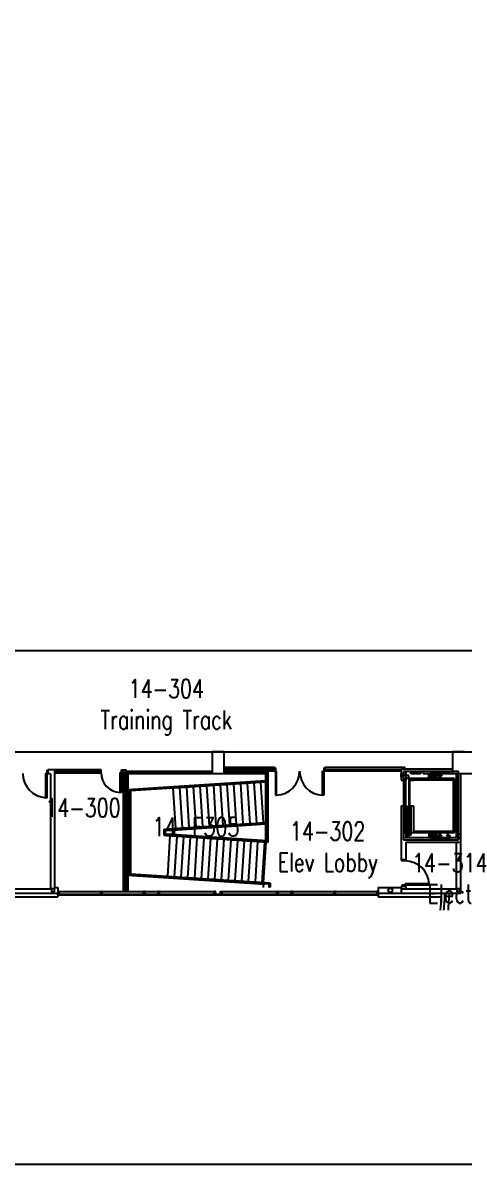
# Model space of a CAD drawing. Extents: x 11182 to 734459, y -1391328 to 152085.
# Drawn here: x 486857 to 505138, y -1382994 to -1335763 of the extents above; entities that cross this region are included whole.
import ezdxf
from ezdxf.enums import TextEntityAlignment as Align

# ---------------------------------------------------------------- set-up
doc = ezdxf.new("R2010")
doc.units = 0
doc.header["$LTSCALE"] = 500
doc.header["$MEASUREMENT"] = 0
doc.layers.add('0_Defpoints', color=106, linetype='CONTINUOUS', plot=False)
for name, color, linetype in [('0_room_data', 7, 'CONTINUOUS'), ('1_Wall_Exist', 251, 'CONTINUOUS'), ('3_Text', 7, 'CONTINUOUS')]:
    doc.layers.add(name, color=color, linetype=linetype)
doc.styles.add('1_200', font='simplex.shx', dxfattribs={"width": 0.75, "height": 460})

# ---------------------------------------------------------------- blocks, each defined once
blk = doc.blocks.new('room_data')
at = {"layer": '3_Text', "style": '1_200', "width": 0.75}
for tag, p in [('ROOMNUM', (0, 0)), ('ROOMUSE', (0, -575))]:
    blk.add_attdef(tag, text='', height=345, dxfattribs=at).set_placement(p, align=Align.MIDDLE_CENTER)

msp = doc.modelspace()

# ---------------------------------------------------------------- linework, layer by layer
at = {"layer": '0_Defpoints'}
msp.add_lwpolyline([(555335, -1382994), (555335, -1288533), (409349, -1288533), (409349, -1382994)], close=True, dxfattribs=at)
at = {"layer": '1_Wall_Exist'}
for p, q in [((452796, -1361732), (511538, -1361732)), ((452776, -1365932), (511558, -1365932)), ((495193, -1365937), (494693, -1365937)), ((494693, -1365937), (494693, -1366837)), ((495193, -1366837), (495193, -1365937)), ((505148, -1365937), (504648, -1365937)), ((504648, -1365937), (504648, -1366837)), ((487907, -1366837), (487907, -1366681)), ((490098, -1366681), (487907, -1366681)), ((488008, -1366837), (487907, -1366837)), ((488008, -1366837), (488008, -1371597)), ((488164, -1366681), (488164, -1371547)), ((488164, -1366795), (490098, -1366795)), ((488215, -1366795), (488215, -1366681)), ((488215, -1366719), (488850, -1366719)), ((488215, -1366738), (489434, -1366738)), ((488799, -1366756), (488799, -1366738)), ((488799, -1366756), (489434, -1366756)), ((488850, -1366738), (488850, -1366719)), ((489434, -1366795), (489434, -1366681)), ((489485, -1366795), (489485, -1366681)), ((489485, -1366729), (490006, -1366729)), ((489485, -1366747), (490006, -1366747)), ((490006, -1366795), (490006, -1366681)), ((490929, -1366681), (491136, -1366681)), ((491022, -1371705), (491022, -1366681)), ((491022, -1366846), (491136, -1366846)), ((491070, -1366846), (491070, -1368204)), ((491088, -1366846), (491088, -1368204)), ((491113, -1366737), (491113, -1371705)), ((491113, -1366737), (494693, -1366737)), ((491136, -1371705), (491136, -1366681)), ((491163, -1366787), (491163, -1371705)), ((491163, -1366787), (494693, -1366787)), ((496923, -1366837), (491213, -1366837)), ((491213, -1366837), (491213, -1371705)), ((497269, -1366581), (495193, -1366581)), ((497269, -1366659), (495193, -1366659)), ((495193, -1366737), (497023, -1366737)), ((497269, -1366737), (495193, -1366737)), ((495193, -1366787), (496973, -1366787)), ((496923, -1369606), (496923, -1366837)), ((496973, -1369616), (496973, -1366787)), ((497023, -1369670), (497023, -1366737)), ((497269, -1366737), (497269, -1366581)), ((497319, -1366589), (497269, -1366589)), ((497269, -1366729), (497369, -1366729)), ((497319, -1366589), (497319, -1367729)), ((497369, -1367729), (497369, -1366729)), ((499269, -1367729), (499269, -1366729)), ((499269, -1366729), (499369, -1366729)), ((499319, -1366589), (499369, -1366589)), ((499319, -1366589), (499319, -1367729)), ((502686, -1366581), (499369, -1366581)), ((499369, -1366589), (499369, -1366729)), ((499369, -1366659), (502530, -1366659)), ((502530, -1366737), (499369, -1366737)), ((502517, -1366838), (502517, -1366965)), ((502593, -1366851), (502529, -1366851)), ((502530, -1366647), (502530, -1367105)), ((504648, -1366647), (502530, -1366647)), ((502593, -1366952), (502593, -1366851)), ((502625, -1366742), (502625, -1369573)), ((504898, -1366742), (502625, -1366742)), ((502686, -1366581), (502686, -1366647)), ((502720, -1366740), (502720, -1367105)), ((503442, -1366740), (502720, -1366740)), ((502922, -1366846), (502922, -1366744)), ((503329, -1366834), (502922, -1366834)), ((503329, -1366846), (502922, -1366846)), ((502937, -1366846), (502937, -1366744)), ((503100, -1366795), (503100, -1366744)), ((503151, -1366795), (503100, -1366795)), ((503151, -1366744), (503151, -1366795)), ((503316, -1366744), (503316, -1366846)), ((503329, -1366744), (503329, -1366846)), ((503442, -1366740), (503442, -1366837)), ((539048, -1366837), (503442, -1366837)), ((503670, -1367030), (503670, -1366837)), ((504533, -1366786), (503771, -1366786)), ((503771, -1366837), (503771, -1366786)), ((503974, -1366837), (503974, -1367030)), ((504533, -1366837), (504533, -1366786)), ((504803, -1366837), (504803, -1369478)), ((504898, -1369573), (504898, -1366742)), ((504993, -1371778), (504993, -1366837)), ((491213, -1367483), (496923, -1367113)), ((491263, -1367488), (496923, -1367121)), ((491313, -1367535), (496923, -1367171)), ((492951, -1367436), (496923, -1367178)), ((494870, -1368985), (494762, -1367318)), ((495149, -1368967), (495041, -1367300)), ((495429, -1368949), (495321, -1367282)), ((495708, -1368931), (495600, -1367264)), ((495988, -1368912), (495880, -1367246)), ((496267, -1368894), (496159, -1367228)), ((496546, -1368876), (496438, -1367210)), ((496826, -1368858), (496718, -1367192)), ((502517, -1366965), (502530, -1366965)), ((502593, -1366952), (502529, -1366952)), ((502530, -1367105), (502713, -1367105)), ((502723, -1366907), (502723, -1366862)), ((502844, -1366907), (502723, -1366907)), ((502726, -1369313), (502726, -1367027)), ((502726, -1367027), (502847, -1367027)), ((502844, -1367027), (502844, -1366907)), ((502847, -1367027), (502847, -1369313)), ((502879, -1367030), (502879, -1369275)), ((504739, -1367030), (502879, -1367030)), ((502879, -1367091), (502942, -1367091)), ((502942, -1367103), (502942, -1367091)), ((502942, -1367103), (503057, -1367103)), ((503057, -1367091), (504682, -1367091)), ((503057, -1367091), (503057, -1367103)), ((503822, -1366877), (503822, -1366897)), ((504055, -1366900), (503911, -1366900)), ((504106, -1366989), (503911, -1366989)), ((504088, -1366900), (504215, -1366900)), ((504088, -1366908), (504088, -1366900)), ((504142, -1366913), (504093, -1366913)), ((504144, -1366989), (504144, -1366939)), ((504144, -1366939), (504147, -1366939)), ((504160, -1366989), (504144, -1366989)), ((504147, -1366939), (504147, -1366918)), ((504157, -1366918), (504157, -1366939)), ((504157, -1366939), (504160, -1366939)), ((504160, -1366939), (504160, -1366989)), ((504211, -1366913), (504161, -1366913)), ((504215, -1366900), (504215, -1366908)), ((504682, -1367091), (504682, -1369228)), ((504739, -1367030), (504739, -1369275)), ((491263, -1367488), (491263, -1371035)), ((491313, -1367535), (491313, -1370988)), ((492947, -1367378), (492946, -1367371)), ((492951, -1367436), (492950, -1367428)), ((493193, -1369094), (493085, -1367427)), ((493473, -1369076), (493365, -1367409)), ((493752, -1369057), (493644, -1367391)), ((494032, -1369039), (493924, -1367373)), ((494311, -1369021), (494203, -1367355)), ((494591, -1369003), (494482, -1367337)), ((497319, -1367729), (497369, -1367729)), ((499319, -1367729), (499269, -1367729)), ((491022, -1368204), (491136, -1368204)), ((491022, -1368255), (491136, -1368255)), ((491070, -1368255), (491070, -1369625)), ((491088, -1368255), (491088, -1369625)), ((502530, -1368172), (502530, -1370397)), ((502530, -1368172), (502713, -1368172)), ((502720, -1368172), (502720, -1369478)), ((502758, -1369377), (502758, -1368173)), ((502758, -1368173), (502790, -1368173)), ((502790, -1368173), (502790, -1369377)), ((502898, -1369383), (502898, -1368173)), ((502898, -1368173), (502930, -1368173)), ((502930, -1368173), (502930, -1369383)), ((503057, -1368173), (502942, -1368173)), ((502942, -1368173), (502942, -1368224)), ((503057, -1369228), (503057, -1368173)), ((492715, -1369132), (496923, -1368859)), ((492715, -1369390), (492715, -1369132)), ((492765, -1369179), (496923, -1368909)), ((492765, -1369344), (492765, -1369179)), ((493059, -1369102), (496923, -1368852)), ((493059, -1369110), (493059, -1369102)), ((493063, -1369167), (493062, -1369160)), ((493063, -1369167), (496923, -1368917)), ((493138, -1369361), (493138, -1369162)), ((491022, -1369625), (491136, -1369625)), ((491022, -1369676), (491136, -1369676)), ((491070, -1369676), (491070, -1371047)), ((491088, -1369676), (491088, -1371047)), ((497023, -1369670), (492715, -1369390)), ((496973, -1369616), (492765, -1369344)), ((492812, -1369397), (492811, -1369404)), ((496997, -1369676), (492811, -1369404)), ((496973, -1369609), (492815, -1369339)), ((492815, -1369339), (492815, -1369347)), ((492951, -1369413), (492843, -1371080)), ((493230, -1369431), (493122, -1371098)), ((493510, -1369450), (493402, -1371116)), ((493789, -1369468), (493681, -1371134)), ((494069, -1369486), (493961, -1371152)), ((494348, -1369504), (494240, -1371170)), ((494627, -1369522), (494519, -1371188)), ((494907, -1369540), (494799, -1371207)), ((495186, -1369558), (495078, -1371225)), ((495466, -1369576), (495358, -1371243)), ((495745, -1369594), (495637, -1371261)), ((496025, -1369613), (495916, -1371279)), ((496304, -1369631), (496196, -1371297)), ((496583, -1369649), (496475, -1371315)), ((496863, -1369667), (496755, -1371333)), ((496923, -1369671), (496815, -1371337)), ((496998, -1369668), (496997, -1369676)), ((502625, -1369573), (504898, -1369573)), ((502720, -1369478), (504993, -1369478)), ((502720, -1369668), (502720, -1370397)), ((502720, -1369668), (504993, -1369668)), ((502723, -1369428), (502723, -1369472)), ((502844, -1369428), (502723, -1369428)), ((502847, -1369313), (502726, -1369313)), ((502790, -1369377), (502758, -1369377)), ((502844, -1369313), (502844, -1369428)), ((502879, -1369275), (504739, -1369275)), ((502930, -1369383), (502898, -1369383)), ((504682, -1369228), (503057, -1369228)), ((503670, -1369275), (503670, -1369478)), ((503771, -1369478), (503771, -1369529)), ((504533, -1369529), (503771, -1369529)), ((504106, -1369326), (503911, -1369326)), ((504055, -1369415), (503911, -1369415)), ((503974, -1369478), (503974, -1369275)), ((504088, -1369407), (504088, -1369415)), ((504088, -1369415), (504215, -1369415)), ((504142, -1369402), (504093, -1369402)), ((504144, -1369326), (504144, -1369376)), ((504160, -1369326), (504144, -1369326)), ((504144, -1369376), (504147, -1369376)), ((504147, -1369376), (504147, -1369397)), ((504157, -1369397), (504157, -1369376)), ((504157, -1369376), (504160, -1369376)), ((504160, -1369376), (504160, -1369326)), ((504211, -1369402), (504161, -1369402)), ((504215, -1369415), (504215, -1369407)), ((504420, -1369341), (504496, -1369341)), ((504530, -1369361), (504530, -1369438)), ((504533, -1369478), (504533, -1369529)), ((504803, -1369326), (504993, -1369326)), ((504812, -1369668), (504812, -1371597)), ((502720, -1370397), (502530, -1370397)), ((491022, -1371047), (491136, -1371047)), ((491022, -1371098), (491136, -1371098)), ((491070, -1371098), (491070, -1371654)), ((491088, -1371098), (491088, -1371654)), ((491213, -1371039), (496885, -1371407)), ((497050, -1371410), (491263, -1371035)), ((497100, -1371363), (491313, -1370988)), ((492703, -1371071), (492703, -1371078)), ((492703, -1371071), (496889, -1371342)), ((488164, -1371547), (488310, -1371547)), ((488310, -1371547), (488310, -1371927)), ((492699, -1371128), (492699, -1371136)), ((496815, -1371337), (496815, -1371547)), ((496886, -1371400), (496885, -1371407)), ((496889, -1371342), (496889, -1371350)), ((497050, -1371410), (497050, -1371532)), ((497100, -1371532), (497050, -1371532)), ((497100, -1371363), (497100, -1371532)), ((501576, -1371547), (501576, -1371927)), ((501576, -1371547), (502530, -1371547)), ((502720, -1371497), (502530, -1371497)), ((502530, -1371497), (502530, -1371778)), ((503690, -1371447), (502550, -1371447)), ((502720, -1371497), (502720, -1371597)), ((479577, -1371927), (488310, -1371927)), ((479908, -1371597), (488008, -1371597)), ((485235, -1371778), (488309, -1371778)), ((488167, -1371598), (488040, -1371598)), ((488040, -1371598), (488040, -1371725)), ((488040, -1371725), (488167, -1371725)), ((488167, -1371725), (488167, -1371598)), ((488359, -1371844), (501572, -1371844)), ((488360, -1371705), (494838, -1371705)), ((488360, -1371820), (501573, -1371820)), ((490085, -1371820), (490085, -1371823)), ((491860, -1371820), (491860, -1371823)), ((492460, -1371820), (492460, -1371823)), ((494848, -1371816), (494820, -1371816)), ((494848, -1371844), (494848, -1371816)), ((495038, -1371844), (495038, -1371816)), ((495038, -1371816), (495065, -1371816)), ((495048, -1371705), (501572, -1371705)), ((495081, -1371814), (495065, -1371814)), ((495098, -1371820), (495097, -1371823)), ((501576, -1371927), (504196, -1371927)), ((501579, -1371778), (504993, -1371778)), ((502530, -1371597), (504812, -1371597)), ((504961, -1371598), (504834, -1371598)), ((504834, -1371598), (504834, -1371725)), ((504834, -1371725), (504961, -1371725)), ((504961, -1371725), (504961, -1371598))]:
    msp.add_line(p, q, dxfattribs=at)
at = {"layer": '1_Wall_Exist', "elevation": 0}
for points in [[(487857, -1366689), (487857, -1367829), (487807, -1367829), (487807, -1366829), (487907, -1366829)], [(487857, -1366689), (487907, -1366689)], [(502690, -1370397), (502690, -1370447), (502550, -1370447), (502550, -1370397)], [(502550, -1371447), (502550, -1371497)], [(502690, -1371497), (502690, -1371397)], [(503690, -1371447), (503690, -1371397), (502690, -1371397)]]:
    msp.add_lwpolyline(points, dxfattribs=at)
at = {"layer": '1_Wall_Exist'}
for points in [[(490057, -1366681), (490057, -1366795)], [(490098, -1366795), (490098, -1366681)], [(490929, -1366681), (490929, -1367614), (490888, -1367614), (490888, -1366795), (491136, -1366795)], [(490971, -1366681), (490971, -1366795)], [(488328, -1371820), (488328, -1371778)], [(488328, -1371814), (488344, -1371814)], [(488341, -1371814), (488344, -1371814)], [(490101, -1371814), (490117, -1371814)], [(490117, -1371778), (490117, -1371820)], [(491022, -1371654), (491136, -1371654)], [(491876, -1371814), (491892, -1371814)], [(491892, -1371778), (491892, -1371820)], [(492476, -1371814), (492492, -1371814)], [(492492, -1371778), (492492, -1371820)], [(494804, -1371814), (494820, -1371814)], [(494820, -1371778), (494820, -1371820)], [(495068, -1371814), (495065, -1371814)], [(497393, -1371814), (497409, -1371814)], [(497409, -1371778), (497409, -1371820)], [(497993, -1371814), (498009, -1371814)], [(498006, -1371814), (498009, -1371814)], [(499768, -1371814), (499784, -1371814)], [(499784, -1371778), (499784, -1371820)], [(501542, -1371820), (501542, -1371778)], [(501542, -1371814), (501558, -1371814)], [(501555, -1371814), (501558, -1371814)]]:
    msp.add_lwpolyline(points, dxfattribs=at)
for points in [[(488344, -1371778), (488355, -1371778, 0.414214), (488356, -1371777), (488356, -1371776), (488355, -1371776), (488355, -1371773, -0.414214), (488357, -1371772), (488358, -1371772, -0.414214), (488359, -1371773), (488359, -1371776), (488359, -1371776), (488359, -1371777, 0.414214), (488360, -1371778), (488361, -1371778), (488361, -1371705), (488310, -1371705), (488310, -1371778), (488311, -1371778), (488312, -1371777), (488312, -1371776), (488312, -1371776), (488312, -1371773, -0.414214), (488313, -1371772), (488314, -1371772, -0.414214), (488316, -1371773), (488316, -1371776), (488315, -1371776), (488315, -1371777, 0.414214), (488316, -1371778), (488328, -1371778)], [(488360, -1371820, -0.36397), (488361, -1371820), (488361, -1371820), (488361, -1371844), (488310, -1371844), (488310, -1371820), (488310, -1371820, -0.36397), (488311, -1371820), (488311, -1371823), (488312, -1371826), (488312, -1371842), (488359, -1371842), (488359, -1371826, -1.25595), (488360, -1371823), (488360, -1371820)], [(488360, -1371820), (488359, -1371818), (488358, -1371818), (488358, -1371820), (488313, -1371820), (488313, -1371818), (488312, -1371818), (488311, -1371820), (488312, -1371823, -1), (488312, -1371826), (488315, -1371833, 0.297334), (488316, -1371834), (488318, -1371834, 0.541623), (488319, -1371832), (488317, -1371828, -0.104064), (488317, -1371828), (488317, -1371824, -0.414214), (488318, -1371823), (488335, -1371823), (488336, -1371822), (488336, -1371823), (488353, -1371823, -0.414214), (488354, -1371824), (488354, -1371828), (488354, -1371828), (488352, -1371832, 0.541623), (488353, -1371834), (488355, -1371834, 0.297334), (488356, -1371833), (488359, -1371826, -1), (488359, -1371823)], [(488344, -1371778), (488344, -1371820), (488340, -1371820), (488340, -1371816, 0.414214), (488339, -1371815), (488332, -1371815, 0.414214), (488332, -1371816), (488332, -1371820)], [(488332, -1371814), (488332, -1371813), (488333, -1371812), (488333, -1371812), (488332, -1371812), (488332, -1371811), (488333, -1371811), (488333, -1371811), (488332, -1371810), (488332, -1371810), (488333, -1371809), (488333, -1371809), (488332, -1371808), (488332, -1371808), (488333, -1371808), (488333, -1371807), (488332, -1371807), (488332, -1371807), (488333, -1371806), (488333, -1371806), (488332, -1371805), (488332, -1371805), (488333, -1371804), (488333, -1371804), (488332, -1371804), (488332, -1371803), (488333, -1371803), (488333, -1371803), (488332, -1371802), (488332, -1371802), (488333, -1371801), (488333, -1371801), (488332, -1371800), (488332, -1371800), (488333, -1371800), (488333, -1371799), (488332, -1371799), (488332, -1371799), (488333, -1371798), (488333, -1371798), (488332, -1371798, -0.627131), (488339, -1371798), (488338, -1371799), (488338, -1371799), (488339, -1371799), (488339, -1371800), (488338, -1371800), (488338, -1371800), (488339, -1371801), (488339, -1371801), (488338, -1371802), (488338, -1371802), (488339, -1371803), (488339, -1371803), (488338, -1371803), (488338, -1371804), (488339, -1371804), (488339, -1371804), (488338, -1371805), (488338, -1371805), (488339, -1371806), (488339, -1371806), (488338, -1371807), (488338, -1371807), (488339, -1371807), (488339, -1371808), (488338, -1371808), (488338, -1371808), (488339, -1371809), (488339, -1371809), (488338, -1371810), (488338, -1371810), (488339, -1371811), (488339, -1371811), (488338, -1371811), (488338, -1371812), (488339, -1371812), (488339, -1371812), (488338, -1371813), (488338, -1371813), (488339, -1371814)], [(490117, -1371778), (490129, -1371778, 0.414214), (490130, -1371777), (490130, -1371776), (490129, -1371776), (490129, -1371773, -0.414214), (490131, -1371772), (490132, -1371772, -0.414214), (490133, -1371773), (490133, -1371776), (490133, -1371776), (490133, -1371777, 0.414214), (490134, -1371778), (490135, -1371778), (490135, -1371705), (490084, -1371705), (490084, -1371778), (490085, -1371778), (490086, -1371777), (490086, -1371776), (490086, -1371776), (490086, -1371773, -0.414214), (490087, -1371772), (490088, -1371772, -0.414214), (490090, -1371773), (490090, -1371776), (490089, -1371776), (490089, -1371777, 0.414214), (490090, -1371778), (490101, -1371778)], [(490085, -1371823, -1.25595), (490086, -1371826), (490086, -1371842), (490133, -1371842), (490133, -1371826, -1.25595), (490134, -1371823), (490134, -1371820, -0.36397), (490135, -1371820), (490135, -1371820), (490135, -1371844), (490084, -1371844), (490084, -1371820), (490084, -1371820, -0.36397), (490085, -1371820)], [(490086, -1371822, -1), (490086, -1371826), (490089, -1371833, 0.297334), (490090, -1371834), (490092, -1371834, 0.541623), (490093, -1371832), (490091, -1371828, -0.104064), (490091, -1371828), (490091, -1371824, -0.414214), (490092, -1371823), (490109, -1371823), (490109, -1371822), (490110, -1371823), (490127, -1371823, -0.414214), (490128, -1371824), (490128, -1371828), (490128, -1371828), (490126, -1371832, 0.541623), (490127, -1371834), (490129, -1371834, 0.297334), (490130, -1371833), (490133, -1371826, -1), (490133, -1371822), (490134, -1371820), (490133, -1371818), (490132, -1371818), (490132, -1371820), (490087, -1371820), (490087, -1371818), (490086, -1371818), (490085, -1371820)], [(490113, -1371820), (490113, -1371815, 0.414214), (490113, -1371815), (490106, -1371815, 0.414214), (490105, -1371815), (490105, -1371820), (490101, -1371820), (490101, -1371778)], [(490106, -1371814), (490106, -1371813), (490107, -1371812), (490107, -1371812), (490106, -1371812), (490106, -1371811), (490107, -1371811), (490107, -1371811), (490106, -1371810), (490106, -1371810), (490107, -1371809), (490107, -1371809), (490106, -1371808), (490106, -1371808), (490107, -1371808), (490107, -1371807), (490106, -1371807), (490106, -1371807), (490107, -1371806), (490107, -1371806), (490106, -1371805), (490106, -1371805), (490107, -1371804), (490107, -1371804), (490106, -1371804), (490106, -1371803), (490107, -1371803), (490107, -1371803), (490106, -1371802), (490106, -1371802), (490107, -1371801), (490107, -1371801), (490106, -1371800), (490106, -1371800), (490107, -1371800), (490107, -1371799), (490106, -1371799), (490106, -1371799), (490107, -1371798), (490107, -1371798), (490106, -1371798, -0.627131), (490113, -1371798), (490112, -1371799), (490112, -1371799), (490113, -1371799), (490113, -1371800), (490112, -1371800), (490112, -1371800), (490113, -1371801), (490113, -1371801), (490112, -1371802), (490112, -1371802), (490113, -1371803), (490113, -1371803), (490112, -1371803), (490112, -1371804), (490113, -1371804), (490113, -1371804), (490112, -1371805), (490112, -1371805), (490113, -1371806), (490113, -1371806), (490112, -1371807), (490112, -1371807), (490113, -1371807), (490113, -1371808), (490112, -1371808), (490112, -1371808), (490113, -1371809), (490113, -1371809), (490112, -1371810), (490112, -1371810), (490113, -1371811), (490113, -1371811), (490112, -1371811), (490112, -1371812), (490113, -1371812), (490113, -1371812), (490112, -1371813), (490112, -1371813), (490113, -1371814)], [(491892, -1371778), (491904, -1371778, 0.414214), (491905, -1371777), (491905, -1371776), (491904, -1371776), (491904, -1371773, -0.414214), (491906, -1371772), (491907, -1371772, -0.414214), (491908, -1371773), (491908, -1371776), (491908, -1371776), (491908, -1371777, 0.414214), (491909, -1371778), (491910, -1371778), (491910, -1371705), (491859, -1371705), (491859, -1371778), (491860, -1371778), (491861, -1371777), (491861, -1371776), (491861, -1371776), (491861, -1371773, -0.414214), (491862, -1371772), (491863, -1371772, -0.414214), (491865, -1371773), (491865, -1371776), (491864, -1371776), (491864, -1371777, 0.414214), (491865, -1371778), (491876, -1371778)], [(491860, -1371823, -1.25595), (491861, -1371826), (491861, -1371842), (491908, -1371842), (491908, -1371826, -1.25595), (491909, -1371823), (491909, -1371820, -0.36397), (491910, -1371820), (491910, -1371820), (491910, -1371844), (491859, -1371844), (491859, -1371820), (491859, -1371820, -0.36397), (491860, -1371820)], [(491861, -1371823, -1), (491861, -1371826), (491864, -1371833, 0.297334), (491865, -1371834), (491867, -1371834, 0.541623), (491868, -1371832), (491866, -1371828, -0.104064), (491866, -1371828), (491866, -1371824, -0.414214), (491867, -1371823), (491884, -1371823), (491884, -1371822), (491885, -1371823), (491902, -1371823, -0.414214), (491903, -1371824), (491903, -1371828), (491903, -1371828), (491901, -1371832, 0.541623), (491902, -1371834), (491904, -1371834, 0.297334), (491905, -1371833), (491908, -1371826, -1), (491908, -1371823), (491909, -1371820), (491908, -1371818), (491907, -1371818), (491907, -1371820), (491862, -1371820), (491862, -1371818), (491861, -1371818), (491860, -1371820)], [(491888, -1371820), (491888, -1371816, 0.414214), (491888, -1371815), (491881, -1371815, 0.414214), (491880, -1371816), (491880, -1371820), (491876, -1371820), (491876, -1371778)], [(491881, -1371814), (491881, -1371813), (491882, -1371812), (491882, -1371812), (491881, -1371812), (491881, -1371811), (491882, -1371811), (491882, -1371811), (491881, -1371810), (491881, -1371810), (491882, -1371809), (491882, -1371809), (491881, -1371808), (491881, -1371808), (491882, -1371808), (491882, -1371807), (491881, -1371807), (491881, -1371807), (491882, -1371806), (491882, -1371806), (491881, -1371805), (491881, -1371805), (491882, -1371804), (491882, -1371804), (491881, -1371804), (491881, -1371803), (491882, -1371803), (491882, -1371803), (491881, -1371802), (491881, -1371802), (491882, -1371801), (491882, -1371801), (491881, -1371800), (491881, -1371800), (491882, -1371800), (491882, -1371799), (491881, -1371799), (491881, -1371799), (491882, -1371798), (491882, -1371798), (491881, -1371798, -0.627131), (491888, -1371798), (491887, -1371799), (491887, -1371799), (491888, -1371799), (491888, -1371800), (491887, -1371800), (491887, -1371800), (491888, -1371801), (491888, -1371801), (491887, -1371802), (491887, -1371802), (491888, -1371803), (491888, -1371803), (491887, -1371803), (491887, -1371804), (491888, -1371804), (491888, -1371804), (491887, -1371805), (491887, -1371805), (491888, -1371806), (491888, -1371806), (491887, -1371807), (491887, -1371807), (491888, -1371807), (491888, -1371808), (491887, -1371808), (491887, -1371808), (491888, -1371809), (491888, -1371809), (491887, -1371810), (491887, -1371810), (491888, -1371811), (491888, -1371811), (491887, -1371811), (491887, -1371812), (491888, -1371812), (491888, -1371812), (491887, -1371813), (491887, -1371813), (491888, -1371814)], [(492492, -1371778), (492504, -1371778, 0.414214), (492505, -1371777), (492505, -1371776), (492504, -1371776), (492504, -1371773, -0.414214), (492506, -1371772), (492507, -1371772, -0.414214), (492508, -1371773), (492508, -1371776), (492508, -1371776), (492508, -1371777, 0.414214), (492509, -1371778), (492510, -1371778), (492510, -1371705), (492459, -1371705), (492459, -1371778), (492460, -1371778), (492461, -1371777), (492461, -1371776), (492461, -1371776), (492461, -1371773, -0.414214), (492462, -1371772), (492463, -1371772, -0.414214), (492465, -1371773), (492465, -1371776), (492464, -1371776), (492464, -1371777, 0.414214), (492465, -1371778), (492476, -1371778)], [(492460, -1371823, -1.25595), (492461, -1371826), (492461, -1371842), (492508, -1371842), (492508, -1371826, -1.25595), (492509, -1371823), (492509, -1371820, -0.36397), (492510, -1371820), (492510, -1371820), (492510, -1371844), (492459, -1371844), (492459, -1371820), (492459, -1371820, -0.36397), (492460, -1371820)], [(492461, -1371823, -1), (492461, -1371826), (492464, -1371833, 0.297334), (492465, -1371834), (492467, -1371834, 0.541623), (492468, -1371832), (492466, -1371828, -0.104064), (492466, -1371828), (492466, -1371824, -0.414214), (492467, -1371823), (492484, -1371823), (492484, -1371822), (492485, -1371823), (492502, -1371823, -0.414214), (492503, -1371824), (492503, -1371828), (492503, -1371828), (492501, -1371832, 0.541623), (492502, -1371834), (492504, -1371834, 0.297334), (492505, -1371833), (492508, -1371826, -1), (492508, -1371823), (492509, -1371820), (492508, -1371818), (492507, -1371818), (492507, -1371820), (492462, -1371820), (492462, -1371818), (492461, -1371818), (492460, -1371820)], [(492488, -1371820), (492488, -1371816, 0.414214), (492488, -1371815), (492481, -1371815, 0.414214), (492480, -1371816), (492480, -1371820), (492476, -1371820), (492476, -1371778)], [(492481, -1371814), (492481, -1371813), (492482, -1371812), (492482, -1371812), (492481, -1371812), (492481, -1371811), (492482, -1371811), (492482, -1371811), (492481, -1371810), (492481, -1371810), (492482, -1371809), (492482, -1371809), (492481, -1371808), (492481, -1371808), (492482, -1371808), (492482, -1371807), (492481, -1371807), (492481, -1371807), (492482, -1371806), (492482, -1371806), (492481, -1371805), (492481, -1371805), (492482, -1371804), (492482, -1371804), (492481, -1371804), (492481, -1371803), (492482, -1371803), (492482, -1371803), (492481, -1371802), (492481, -1371802), (492482, -1371801), (492482, -1371801), (492481, -1371800), (492481, -1371800), (492482, -1371800), (492482, -1371799), (492481, -1371799), (492481, -1371799), (492482, -1371798), (492482, -1371798), (492481, -1371798, -0.627131), (492488, -1371798), (492487, -1371799), (492487, -1371799), (492488, -1371799), (492488, -1371800), (492487, -1371800), (492487, -1371800), (492488, -1371801), (492488, -1371801), (492487, -1371802), (492487, -1371802), (492488, -1371803), (492488, -1371803), (492487, -1371803), (492487, -1371804), (492488, -1371804), (492488, -1371804), (492487, -1371805), (492487, -1371805), (492488, -1371806), (492488, -1371806), (492487, -1371807), (492487, -1371807), (492488, -1371807), (492488, -1371808), (492487, -1371808), (492487, -1371808), (492488, -1371809), (492488, -1371809), (492487, -1371810), (492487, -1371810), (492488, -1371811), (492488, -1371811), (492487, -1371811), (492487, -1371812), (492488, -1371812), (492488, -1371812), (492487, -1371813), (492487, -1371813), (492488, -1371814)], [(494820, -1371778), (494832, -1371778, 0.414214), (494833, -1371777), (494833, -1371776), (494832, -1371776), (494832, -1371773, -0.414214), (494834, -1371772), (494835, -1371772, -0.414214), (494836, -1371773), (494836, -1371776), (494836, -1371776), (494836, -1371777, 0.414214), (494837, -1371778), (494838, -1371778), (494838, -1371705), (494787, -1371705), (494787, -1371778), (494788, -1371778), (494789, -1371777), (494789, -1371776), (494788, -1371776), (494788, -1371773, -0.414214), (494790, -1371772), (494791, -1371772, -0.414214), (494792, -1371773), (494792, -1371776), (494792, -1371776), (494792, -1371777, 0.414214), (494793, -1371778), (494804, -1371778)], [(494837, -1371820, -0.36397), (494838, -1371820), (494838, -1371820), (494838, -1371844), (494787, -1371844), (494787, -1371820), (494787, -1371820, -0.36397), (494788, -1371820), (494788, -1371823), (494789, -1371826), (494789, -1371842), (494836, -1371842), (494836, -1371826, -1.25595), (494836, -1371823), (494837, -1371820)], [(494837, -1371820), (494836, -1371818), (494835, -1371818), (494835, -1371820), (494790, -1371820), (494790, -1371818), (494789, -1371818), (494788, -1371820), (494788, -1371823, -1), (494789, -1371826), (494792, -1371833, 0.297334), (494793, -1371834), (494795, -1371834, 0.541623), (494795, -1371832), (494794, -1371828, -0.104064), (494794, -1371828), (494794, -1371824, -0.414214), (494795, -1371823), (494812, -1371823), (494812, -1371822), (494813, -1371823), (494830, -1371823, -0.414214), (494831, -1371824), (494831, -1371828), (494831, -1371828), (494829, -1371832, 0.541623), (494830, -1371834), (494832, -1371834, 0.297334), (494833, -1371833), (494836, -1371826, -1), (494836, -1371823)], [(494816, -1371820), (494816, -1371816, 0.414214), (494816, -1371815), (494809, -1371815, 0.414214), (494808, -1371816), (494808, -1371820), (494804, -1371820), (494804, -1371778)], [(494809, -1371814), (494809, -1371813), (494809, -1371812), (494809, -1371812), (494809, -1371812), (494809, -1371811), (494809, -1371811), (494809, -1371811), (494809, -1371810), (494809, -1371810), (494809, -1371809), (494809, -1371809), (494809, -1371808), (494809, -1371808), (494809, -1371808), (494809, -1371807), (494809, -1371807), (494809, -1371807), (494809, -1371806), (494809, -1371806), (494809, -1371805), (494809, -1371805), (494809, -1371804), (494809, -1371804), (494809, -1371804), (494809, -1371803), (494809, -1371803), (494809, -1371803), (494809, -1371802), (494809, -1371802), (494809, -1371801), (494809, -1371801), (494809, -1371800), (494809, -1371800), (494809, -1371800), (494809, -1371799), (494809, -1371799), (494809, -1371799), (494809, -1371798), (494809, -1371798), (494809, -1371798, -0.627131), (494816, -1371798), (494815, -1371799), (494815, -1371799), (494816, -1371799), (494816, -1371800), (494815, -1371800), (494815, -1371800), (494816, -1371801), (494816, -1371801), (494815, -1371802), (494815, -1371802), (494816, -1371803), (494816, -1371803), (494815, -1371803), (494815, -1371804), (494816, -1371804), (494816, -1371804), (494815, -1371805), (494815, -1371805), (494816, -1371806), (494816, -1371806), (494815, -1371807), (494815, -1371807), (494816, -1371807), (494816, -1371808), (494815, -1371808), (494815, -1371808), (494816, -1371809), (494816, -1371809), (494815, -1371810), (494815, -1371810), (494816, -1371811), (494816, -1371811), (494815, -1371811), (494815, -1371812), (494816, -1371812), (494816, -1371812), (494815, -1371813), (494815, -1371813), (494816, -1371814)], [(495065, -1371778), (495053, -1371778, -0.414214), (495052, -1371777), (495052, -1371776), (495053, -1371776), (495053, -1371773, 0.414214), (495052, -1371772), (495051, -1371772, 0.414214), (495049, -1371773), (495049, -1371776), (495050, -1371776), (495050, -1371777, -0.414214), (495049, -1371778), (495048, -1371778), (495048, -1371705), (495099, -1371705), (495099, -1371778), (495097, -1371778), (495096, -1371777), (495096, -1371776), (495097, -1371776), (495097, -1371773, 0.414214), (495096, -1371772), (495095, -1371772, 0.414214), (495093, -1371773), (495093, -1371776), (495094, -1371776), (495094, -1371777, -0.414214), (495093, -1371778), (495081, -1371778)], [(495097, -1371823, 1.25595), (495097, -1371826), (495097, -1371842), (495050, -1371842), (495050, -1371826, 1.25595), (495049, -1371823), (495049, -1371820, 0.36397), (495048, -1371820), (495048, -1371820), (495048, -1371844), (495099, -1371844), (495099, -1371820), (495098, -1371820, 0.36397), (495098, -1371820)], [(495097, -1371823, 1), (495097, -1371826), (495093, -1371833, -0.297334), (495092, -1371834), (495091, -1371834, -0.541623), (495090, -1371832), (495092, -1371828, 0.104064), (495092, -1371828), (495092, -1371824, 0.414214), (495091, -1371823), (495074, -1371823), (495073, -1371822), (495073, -1371823), (495055, -1371823, 0.414214), (495054, -1371824), (495054, -1371828), (495054, -1371828), (495056, -1371832, -0.541623), (495055, -1371834), (495054, -1371834, -0.297334), (495053, -1371833), (495050, -1371826, 1), (495049, -1371823), (495049, -1371820), (495050, -1371818), (495050, -1371818), (495050, -1371820), (495096, -1371820), (495096, -1371818), (495097, -1371818), (495098, -1371820)], [(495065, -1371778), (495065, -1371820), (495069, -1371820), (495069, -1371816, -0.414214), (495070, -1371815), (495076, -1371815, -0.414214), (495077, -1371816), (495077, -1371820), (495081, -1371820), (495081, -1371778)], [(495077, -1371814), (495077, -1371813), (495076, -1371812), (495076, -1371812), (495077, -1371812), (495077, -1371811), (495076, -1371811), (495076, -1371811), (495077, -1371810), (495077, -1371810), (495076, -1371809), (495076, -1371809), (495077, -1371808), (495077, -1371808), (495076, -1371808), (495076, -1371807), (495077, -1371807), (495077, -1371807), (495076, -1371806), (495076, -1371806), (495077, -1371805), (495077, -1371805), (495076, -1371804), (495076, -1371804), (495077, -1371804), (495077, -1371803), (495076, -1371803), (495076, -1371803), (495077, -1371802), (495077, -1371802), (495076, -1371801), (495076, -1371801), (495077, -1371800), (495077, -1371800), (495076, -1371800), (495076, -1371799), (495077, -1371799), (495077, -1371799), (495076, -1371798), (495076, -1371798), (495076, -1371798, 0.627131), (495070, -1371798), (495070, -1371799), (495070, -1371799), (495069, -1371799), (495069, -1371800), (495070, -1371800), (495070, -1371800), (495069, -1371801), (495069, -1371801), (495070, -1371802), (495070, -1371802), (495069, -1371803), (495069, -1371803), (495070, -1371803), (495070, -1371804), (495069, -1371804), (495069, -1371804), (495070, -1371805), (495070, -1371805), (495069, -1371806), (495069, -1371806), (495070, -1371807), (495070, -1371807), (495069, -1371807), (495069, -1371808), (495070, -1371808), (495070, -1371808), (495069, -1371809), (495069, -1371809), (495070, -1371810), (495070, -1371810), (495069, -1371811), (495069, -1371811), (495070, -1371811), (495070, -1371812), (495069, -1371812), (495069, -1371812), (495070, -1371813), (495070, -1371813), (495069, -1371814)], [(497409, -1371778), (497421, -1371778, 0.414214), (497421, -1371777), (497421, -1371776), (497421, -1371776), (497421, -1371773, -0.414214), (497422, -1371772), (497423, -1371772, -0.414214), (497425, -1371773), (497425, -1371776), (497424, -1371776), (497424, -1371777, 0.414214), (497425, -1371778), (497426, -1371778), (497426, -1371705), (497375, -1371705), (497375, -1371778), (497377, -1371778), (497377, -1371777), (497377, -1371776), (497377, -1371776), (497377, -1371773, -0.414214), (497378, -1371772), (497379, -1371772, -0.414214), (497381, -1371773), (497381, -1371776), (497380, -1371776), (497380, -1371777, 0.414214), (497381, -1371778), (497393, -1371778)], [(497425, -1371820, -0.36397), (497426, -1371820), (497426, -1371820), (497426, -1371844), (497375, -1371844), (497375, -1371820), (497376, -1371820, -0.36397), (497376, -1371820), (497377, -1371823), (497377, -1371826), (497377, -1371842), (497424, -1371842), (497424, -1371826, -1.25595), (497425, -1371823), (497425, -1371820)], [(497425, -1371820), (497424, -1371818), (497424, -1371818), (497424, -1371820), (497378, -1371820), (497378, -1371818), (497377, -1371818), (497376, -1371820), (497377, -1371822, -1), (497377, -1371826), (497381, -1371833, 0.297334), (497382, -1371834), (497383, -1371834, 0.541623), (497384, -1371832), (497382, -1371828, -0.104064), (497382, -1371828), (497382, -1371824, -0.414214), (497383, -1371823), (497400, -1371823), (497401, -1371822), (497401, -1371823), (497419, -1371823, -0.414214), (497420, -1371824), (497420, -1371828), (497420, -1371828), (497418, -1371832, 0.541623), (497419, -1371834), (497420, -1371834, 0.297334), (497421, -1371833), (497424, -1371826, -1), (497425, -1371822)], [(497405, -1371820), (497405, -1371815, 0.414214), (497404, -1371815), (497398, -1371815, 0.414214), (497397, -1371815), (497397, -1371820), (497393, -1371820), (497393, -1371778)], [(497397, -1371814), (497397, -1371813), (497398, -1371812), (497398, -1371812), (497397, -1371812), (497397, -1371811), (497398, -1371811), (497398, -1371811), (497397, -1371810), (497397, -1371810), (497398, -1371809), (497398, -1371809), (497397, -1371808), (497397, -1371808), (497398, -1371808), (497398, -1371807), (497397, -1371807), (497397, -1371807), (497398, -1371806), (497398, -1371806), (497397, -1371805), (497397, -1371805), (497398, -1371804), (497398, -1371804), (497397, -1371804), (497397, -1371803), (497398, -1371803), (497398, -1371803), (497397, -1371802), (497397, -1371802), (497398, -1371801), (497398, -1371801), (497397, -1371800), (497397, -1371800), (497398, -1371800), (497398, -1371799), (497397, -1371799), (497397, -1371799), (497398, -1371798), (497398, -1371798), (497397, -1371798, -0.627131), (497404, -1371798), (497404, -1371799), (497404, -1371799), (497405, -1371799), (497405, -1371800), (497404, -1371800), (497404, -1371800), (497405, -1371801), (497405, -1371801), (497404, -1371802), (497404, -1371802), (497405, -1371803), (497405, -1371803), (497404, -1371803), (497404, -1371804), (497405, -1371804), (497405, -1371804), (497404, -1371805), (497404, -1371805), (497405, -1371806), (497405, -1371806), (497404, -1371807), (497404, -1371807), (497405, -1371807), (497405, -1371808), (497404, -1371808), (497404, -1371808), (497405, -1371809), (497405, -1371809), (497404, -1371810), (497404, -1371810), (497405, -1371811), (497405, -1371811), (497404, -1371811), (497404, -1371812), (497405, -1371812), (497405, -1371812), (497404, -1371813), (497404, -1371813), (497405, -1371814)], [(498009, -1371778), (498021, -1371778, 0.414214), (498021, -1371777), (498021, -1371776), (498021, -1371776), (498021, -1371773, -0.414214), (498022, -1371772), (498023, -1371772, -0.414214), (498025, -1371773), (498025, -1371776), (498024, -1371776), (498024, -1371777, 0.414214), (498025, -1371778), (498026, -1371778), (498026, -1371705), (497975, -1371705), (497975, -1371778), (497977, -1371778), (497977, -1371777), (497977, -1371776), (497977, -1371776), (497977, -1371773, -0.414214), (497978, -1371772), (497979, -1371772, -0.414214), (497981, -1371773), (497981, -1371776), (497980, -1371776), (497980, -1371777, 0.414214), (497981, -1371778), (497993, -1371778)], [(498025, -1371820, -0.36397), (498026, -1371820), (498026, -1371820), (498026, -1371844), (497975, -1371844), (497975, -1371820), (497976, -1371820, -0.36397), (497976, -1371820), (497977, -1371823), (497977, -1371826), (497977, -1371842), (498024, -1371842), (498024, -1371826, -1.25595), (498025, -1371823), (498025, -1371820)], [(498025, -1371820), (498024, -1371818), (498024, -1371818), (498024, -1371820), (497978, -1371820), (497978, -1371818), (497977, -1371818), (497976, -1371820), (497977, -1371822, -1), (497977, -1371826), (497981, -1371833, 0.297334), (497982, -1371834), (497983, -1371834, 0.541623), (497984, -1371832), (497982, -1371828, -0.104064), (497982, -1371828), (497982, -1371824, -0.414214), (497983, -1371823), (498000, -1371823), (498001, -1371822), (498001, -1371823), (498019, -1371823, -0.414214), (498020, -1371824), (498020, -1371828), (498020, -1371828), (498018, -1371832, 0.541623), (498019, -1371834), (498020, -1371834, 0.297334), (498021, -1371833), (498024, -1371826, -1), (498025, -1371822)], [(498009, -1371778), (498009, -1371820), (498005, -1371820), (498005, -1371815, 0.414214), (498004, -1371815), (497998, -1371815, 0.414214), (497997, -1371815), (497997, -1371820), (497993, -1371820), (497993, -1371778)], [(497997, -1371814), (497997, -1371813), (497998, -1371812), (497998, -1371812), (497997, -1371812), (497997, -1371811), (497998, -1371811), (497998, -1371811), (497997, -1371810), (497997, -1371810), (497998, -1371809), (497998, -1371809), (497997, -1371808), (497997, -1371808), (497998, -1371808), (497998, -1371807), (497997, -1371807), (497997, -1371807), (497998, -1371806), (497998, -1371806), (497997, -1371805), (497997, -1371805), (497998, -1371804), (497998, -1371804), (497997, -1371804), (497997, -1371803), (497998, -1371803), (497998, -1371803), (497997, -1371802), (497997, -1371802), (497998, -1371801), (497998, -1371801), (497997, -1371800), (497997, -1371800), (497998, -1371800), (497998, -1371799), (497997, -1371799), (497997, -1371799), (497998, -1371798), (497998, -1371798), (497997, -1371798, -0.627131), (498004, -1371798), (498004, -1371799), (498004, -1371799), (498005, -1371799), (498005, -1371800), (498004, -1371800), (498004, -1371800), (498005, -1371801), (498005, -1371801), (498004, -1371802), (498004, -1371802), (498005, -1371803), (498005, -1371803), (498004, -1371803), (498004, -1371804), (498005, -1371804), (498005, -1371804), (498004, -1371805), (498004, -1371805), (498005, -1371806), (498005, -1371806), (498004, -1371807), (498004, -1371807), (498005, -1371807), (498005, -1371808), (498004, -1371808), (498004, -1371808), (498005, -1371809), (498005, -1371809), (498004, -1371810), (498004, -1371810), (498005, -1371811), (498005, -1371811), (498004, -1371811), (498004, -1371812), (498005, -1371812), (498005, -1371812), (498004, -1371813), (498004, -1371813), (498005, -1371814)], [(499784, -1371778), (499796, -1371778, 0.414214), (499796, -1371777), (499796, -1371776), (499796, -1371776), (499796, -1371773, -0.414214), (499797, -1371772), (499798, -1371772, -0.414214), (499800, -1371773), (499800, -1371776), (499799, -1371776), (499799, -1371777, 0.414214), (499800, -1371778), (499801, -1371778), (499801, -1371705), (499750, -1371705), (499750, -1371778), (499752, -1371778), (499752, -1371777), (499752, -1371776), (499752, -1371776), (499752, -1371773, -0.414214), (499753, -1371772), (499754, -1371772, -0.414214), (499756, -1371773), (499756, -1371776), (499755, -1371776), (499755, -1371777, 0.414214), (499756, -1371778), (499768, -1371778)], [(499800, -1371820, -0.36397), (499801, -1371820), (499801, -1371820), (499801, -1371844), (499750, -1371844), (499750, -1371820), (499751, -1371820, -0.36397), (499751, -1371820), (499752, -1371823), (499752, -1371826), (499752, -1371842), (499799, -1371842), (499799, -1371826, -1.25595), (499800, -1371823), (499800, -1371820)], [(499800, -1371820), (499799, -1371818), (499799, -1371818), (499799, -1371820), (499753, -1371820), (499753, -1371818), (499752, -1371818), (499751, -1371820), (499752, -1371822, -1), (499752, -1371826), (499756, -1371833, 0.297334), (499757, -1371834), (499758, -1371834, 0.541623), (499759, -1371832), (499757, -1371828, -0.104064), (499757, -1371828), (499757, -1371824, -0.414214), (499758, -1371823), (499775, -1371823), (499776, -1371822), (499776, -1371823), (499794, -1371823, -0.414214), (499795, -1371824), (499795, -1371828), (499795, -1371828), (499793, -1371832, 0.541623), (499794, -1371834), (499795, -1371834, 0.297334), (499796, -1371833), (499799, -1371826, -1), (499800, -1371822)], [(499780, -1371820), (499780, -1371815, 0.414214), (499779, -1371815), (499773, -1371815, 0.414214), (499772, -1371815), (499772, -1371820), (499768, -1371820), (499768, -1371778)], [(499772, -1371814), (499772, -1371813), (499773, -1371812), (499773, -1371812), (499772, -1371812), (499772, -1371811), (499773, -1371811), (499773, -1371811), (499772, -1371810), (499772, -1371810), (499773, -1371809), (499773, -1371809), (499772, -1371808), (499772, -1371808), (499773, -1371808), (499773, -1371807), (499772, -1371807), (499772, -1371807), (499773, -1371806), (499773, -1371806), (499772, -1371805), (499772, -1371805), (499773, -1371804), (499773, -1371804), (499772, -1371804), (499772, -1371803), (499773, -1371803), (499773, -1371803), (499772, -1371802), (499772, -1371802), (499773, -1371801), (499773, -1371801), (499772, -1371800), (499772, -1371800), (499773, -1371800), (499773, -1371799), (499772, -1371799), (499772, -1371799), (499773, -1371798), (499773, -1371798), (499772, -1371798, -0.627131), (499779, -1371798), (499779, -1371799), (499779, -1371799), (499780, -1371799), (499780, -1371800), (499779, -1371800), (499779, -1371800), (499780, -1371801), (499780, -1371801), (499779, -1371802), (499779, -1371802), (499780, -1371803), (499780, -1371803), (499779, -1371803), (499779, -1371804), (499780, -1371804), (499780, -1371804), (499779, -1371805), (499779, -1371805), (499780, -1371806), (499780, -1371806), (499779, -1371807), (499779, -1371807), (499780, -1371807), (499780, -1371808), (499779, -1371808), (499779, -1371808), (499780, -1371809), (499780, -1371809), (499779, -1371810), (499779, -1371810), (499780, -1371811), (499780, -1371811), (499779, -1371811), (499779, -1371812), (499780, -1371812), (499780, -1371812), (499779, -1371813), (499779, -1371813), (499780, -1371814)], [(501558, -1371778), (501570, -1371778, 0.414214), (501571, -1371777), (501571, -1371776), (501570, -1371776), (501570, -1371773, -0.414214), (501572, -1371772), (501573, -1371772, -0.414214), (501574, -1371773), (501574, -1371776), (501573, -1371776), (501573, -1371777, 0.414214), (501574, -1371778), (501576, -1371778), (501576, -1371705), (501525, -1371705), (501525, -1371778), (501526, -1371778), (501527, -1371777), (501527, -1371776), (501526, -1371776), (501526, -1371773, -0.414214), (501528, -1371772), (501529, -1371772, -0.414214), (501530, -1371773), (501530, -1371776), (501529, -1371776), (501529, -1371777, 0.414214), (501530, -1371778), (501542, -1371778)], [(501558, -1371778), (501558, -1371820), (501554, -1371820), (501554, -1371816, 0.414214), (501553, -1371815), (501547, -1371815, 0.414214), (501546, -1371816), (501546, -1371820)], [(501546, -1371814), (501546, -1371813), (501547, -1371812), (501547, -1371812), (501546, -1371812), (501546, -1371811), (501547, -1371811), (501547, -1371811), (501546, -1371810), (501546, -1371810), (501547, -1371809), (501547, -1371809), (501546, -1371808), (501546, -1371808), (501547, -1371808), (501547, -1371807), (501546, -1371807), (501546, -1371807), (501547, -1371806), (501547, -1371806), (501546, -1371805), (501546, -1371805), (501547, -1371804), (501547, -1371804), (501546, -1371804), (501546, -1371803), (501547, -1371803), (501547, -1371803), (501546, -1371802), (501546, -1371802), (501547, -1371801), (501547, -1371801), (501546, -1371800), (501546, -1371800), (501547, -1371800), (501547, -1371799), (501546, -1371799), (501546, -1371799), (501547, -1371798), (501547, -1371798), (501547, -1371798, -0.627131), (501554, -1371798), (501553, -1371799), (501553, -1371799), (501554, -1371799), (501554, -1371800), (501553, -1371800), (501553, -1371800), (501554, -1371801), (501554, -1371801), (501553, -1371802), (501553, -1371802), (501554, -1371803), (501554, -1371803), (501553, -1371803), (501553, -1371804), (501554, -1371804), (501554, -1371804), (501553, -1371805), (501553, -1371805), (501554, -1371806), (501554, -1371806), (501553, -1371807), (501553, -1371807), (501554, -1371807), (501554, -1371808), (501553, -1371808), (501553, -1371808), (501554, -1371809), (501554, -1371809), (501553, -1371810), (501553, -1371810), (501554, -1371811), (501554, -1371811), (501553, -1371811), (501553, -1371812), (501554, -1371812), (501554, -1371812), (501553, -1371813), (501553, -1371813), (501554, -1371814)]]:
    msp.add_lwpolyline(points, format="xyb", dxfattribs=at)
for points in [[(488355, -1371769), (488358, -1371769), (488358, -1371708), (488313, -1371708), (488313, -1371769), (488316, -1371769, -0.414214), (488319, -1371771), (488319, -1371775), (488352, -1371775), (488352, -1371771, -0.414214)], [(488339, -1371792, 0.414214), (488340, -1371791), (488340, -1371779, 0.414214), (488339, -1371778), (488332, -1371778, 0.414214), (488331, -1371779), (488331, -1371791, 0.414214), (488332, -1371792)], [(490129, -1371769), (490132, -1371769), (490132, -1371708), (490087, -1371708), (490087, -1371769), (490090, -1371769, -0.414214), (490093, -1371771), (490093, -1371775), (490126, -1371775), (490126, -1371771, -0.414214)], [(490113, -1371792, 0.414214), (490114, -1371791), (490114, -1371779, 0.414214), (490113, -1371778), (490106, -1371778, 0.414214), (490105, -1371779), (490105, -1371791, 0.414214), (490106, -1371792)], [(491904, -1371769), (491907, -1371769), (491907, -1371708), (491862, -1371708), (491862, -1371769), (491865, -1371769, -0.414214), (491868, -1371771), (491868, -1371775), (491901, -1371775), (491901, -1371771, -0.414214)], [(491888, -1371792, 0.414214), (491889, -1371791), (491889, -1371779, 0.414214), (491888, -1371778), (491881, -1371778, 0.414214), (491880, -1371779), (491880, -1371791, 0.414214), (491881, -1371792)], [(492504, -1371769), (492507, -1371769), (492507, -1371708), (492462, -1371708), (492462, -1371769), (492465, -1371769, -0.414214), (492468, -1371771), (492468, -1371775), (492501, -1371775), (492501, -1371771, -0.414214)], [(492488, -1371792, 0.414214), (492489, -1371791), (492489, -1371779, 0.414214), (492488, -1371778), (492481, -1371778, 0.414214), (492480, -1371779), (492480, -1371791, 0.414214), (492481, -1371792)], [(494832, -1371769), (494835, -1371769), (494835, -1371708), (494790, -1371708), (494790, -1371769), (494793, -1371769, -0.414214), (494796, -1371771), (494796, -1371775), (494829, -1371775), (494829, -1371771, -0.414214)], [(494816, -1371792, 0.414214), (494817, -1371791), (494817, -1371779, 0.414214), (494816, -1371778), (494809, -1371778, 0.414214), (494808, -1371779), (494808, -1371791, 0.414214), (494809, -1371792)], [(495053, -1371769), (495051, -1371769), (495051, -1371708), (495096, -1371708), (495096, -1371769), (495093, -1371769, 0.414214), (495090, -1371771), (495090, -1371775), (495056, -1371775), (495056, -1371771, 0.414214)], [(495069, -1371792, -0.414214), (495068, -1371791), (495068, -1371779, -0.414214), (495069, -1371778), (495077, -1371778, -0.414214), (495078, -1371779), (495078, -1371791, -0.414214), (495077, -1371792)], [(497420, -1371769), (497423, -1371769), (497423, -1371708), (497378, -1371708), (497378, -1371769), (497381, -1371769, -0.414214), (497384, -1371771), (497384, -1371775), (497418, -1371775), (497418, -1371771, -0.414214)], [(497405, -1371792, 0.414214), (497406, -1371791), (497406, -1371779, 0.414214), (497405, -1371778), (497397, -1371778, 0.414214), (497396, -1371779), (497396, -1371791, 0.414214), (497397, -1371792)], [(498020, -1371769), (498023, -1371769), (498023, -1371708), (497978, -1371708), (497978, -1371769), (497981, -1371769, -0.414214), (497984, -1371771), (497984, -1371775), (498018, -1371775), (498018, -1371771, -0.414214)], [(498005, -1371792, 0.414214), (498006, -1371791), (498006, -1371779, 0.414214), (498005, -1371778), (497997, -1371778, 0.414214), (497996, -1371779), (497996, -1371791, 0.414214), (497997, -1371792)], [(499795, -1371769), (499798, -1371769), (499798, -1371708), (499753, -1371708), (499753, -1371769), (499756, -1371769, -0.414214), (499759, -1371771), (499759, -1371775), (499793, -1371775), (499793, -1371771, -0.414214)], [(499780, -1371792, 0.414214), (499781, -1371791), (499781, -1371779, 0.414214), (499780, -1371778), (499772, -1371778, 0.414214), (499771, -1371779), (499771, -1371791, 0.414214), (499772, -1371792)], [(501526, -1371823, -1.25595), (501527, -1371826), (501527, -1371842), (501574, -1371842), (501574, -1371826, -1.25595), (501574, -1371823), (501575, -1371820, -0.36397), (501575, -1371820), (501576, -1371820), (501576, -1371844), (501525, -1371844), (501525, -1371820), (501525, -1371820, -0.36397), (501526, -1371820)], [(501569, -1371828, -0.104064), (501569, -1371828), (501567, -1371832, 0.541623), (501568, -1371834), (501569, -1371834, 0.297334), (501570, -1371833), (501574, -1371826, -1), (501574, -1371823), (501575, -1371820), (501574, -1371818), (501573, -1371818), (501573, -1371820), (501527, -1371820), (501527, -1371818), (501527, -1371818), (501526, -1371820), (501526, -1371823, -1), (501527, -1371826), (501530, -1371833, 0.297334), (501531, -1371834), (501532, -1371834, 0.541623), (501533, -1371832), (501531, -1371828, -0.104064), (501531, -1371828), (501531, -1371824, -0.414214), (501532, -1371823), (501550, -1371823), (501550, -1371822), (501551, -1371823), (501568, -1371823, -0.414214), (501569, -1371824)], [(501570, -1371769), (501573, -1371769), (501573, -1371708), (501528, -1371708), (501528, -1371769), (501530, -1371769, -0.414214), (501533, -1371771), (501533, -1371775), (501567, -1371775), (501567, -1371771, -0.414214)], [(501554, -1371792, 0.414214), (501555, -1371791), (501555, -1371779, 0.414214), (501554, -1371778), (501546, -1371778, 0.414214), (501545, -1371779), (501545, -1371791, 0.414214), (501546, -1371792)]]:
    msp.add_lwpolyline(points, format="xyb", close=True, dxfattribs=at)
for centre, radius in [((503822, -1366938), 76.2), ((503822, -1366938), 41.3), ((503822, -1369377), 76.2), ((503822, -1369377), 41.3), ((504453, -1369395), 25.4), ((502081, -1371660), 85.8)]:
    msp.add_circle(centre, radius, dxfattribs=at)
for centre, radius, start, end in [((487859, -1366828), 1002, 180.0552, 267.0072), ((490920, -1366793), 822, 180.1783, 267.7654), ((497317, -1366728), 1002, 272.9939, 359.9458), ((499321, -1366728), 1002, 180.0563, 267.0082), ((504093, -1366908), 4.76, 180, 270), ((504142, -1366918), 4.76, 0, 90), ((504161, -1366918), 4.76, 90, 180), ((504211, -1366908), 4.76, 270, 0), ((504093, -1369407), 4.76, 90, 180), ((504142, -1369397), 4.76, 270, 0), ((504161, -1369397), 4.76, 180, 270), ((504211, -1369407), 4.76, 0, 90), ((502689, -1371449), 1002, 2.9928, 89.9448), ((431199, -1367162), 73153, 355.82807, 356.26556), ((431185, -1367160), 73308, 355.83525, 356.38875), ((431185, -1367160), 73489, 355.84552, 356.39765)]:
    msp.add_arc(centre, radius, start, end, dxfattribs=at)
for p in [(502720, -1366837), (502922, -1366744), (503329, -1366744), (502530, -1366952), (502720, -1366907), (504088, -1366900), (491136, -1368222), (491136, -1369658), (502720, -1369478), (503057, -1369228), (504088, -1369415)]:
    msp.add_point(p, dxfattribs=at)

# ---------------------------------------------------------------- block references
at = {"layer": '0_room_data', "xscale": 2.232748802166406, "yscale": 2.232748802166406, "zscale": 2.232748802166406}
for p, values in [((492800, -1363317), {'ROOMNUM': '14-304', 'ROOMUSE': 'Training Track'}), ((489348, -1368242), {'ROOMNUM': '14-300'}), ((494032, -1369039), {'ROOMNUM': '14-E305'}), ((499483, -1369216), {'ROOMNUM': '14-302', 'ROOMUSE': 'Elev Lobby'}), ((504544, -1370526), {'ROOMNUM': '14-314', 'ROOMUSE': 'Elect'})]:
    msp.add_blockref('room_data', p, dxfattribs=at).add_auto_attribs(values)

doc.saveas('drawing.dxf')
